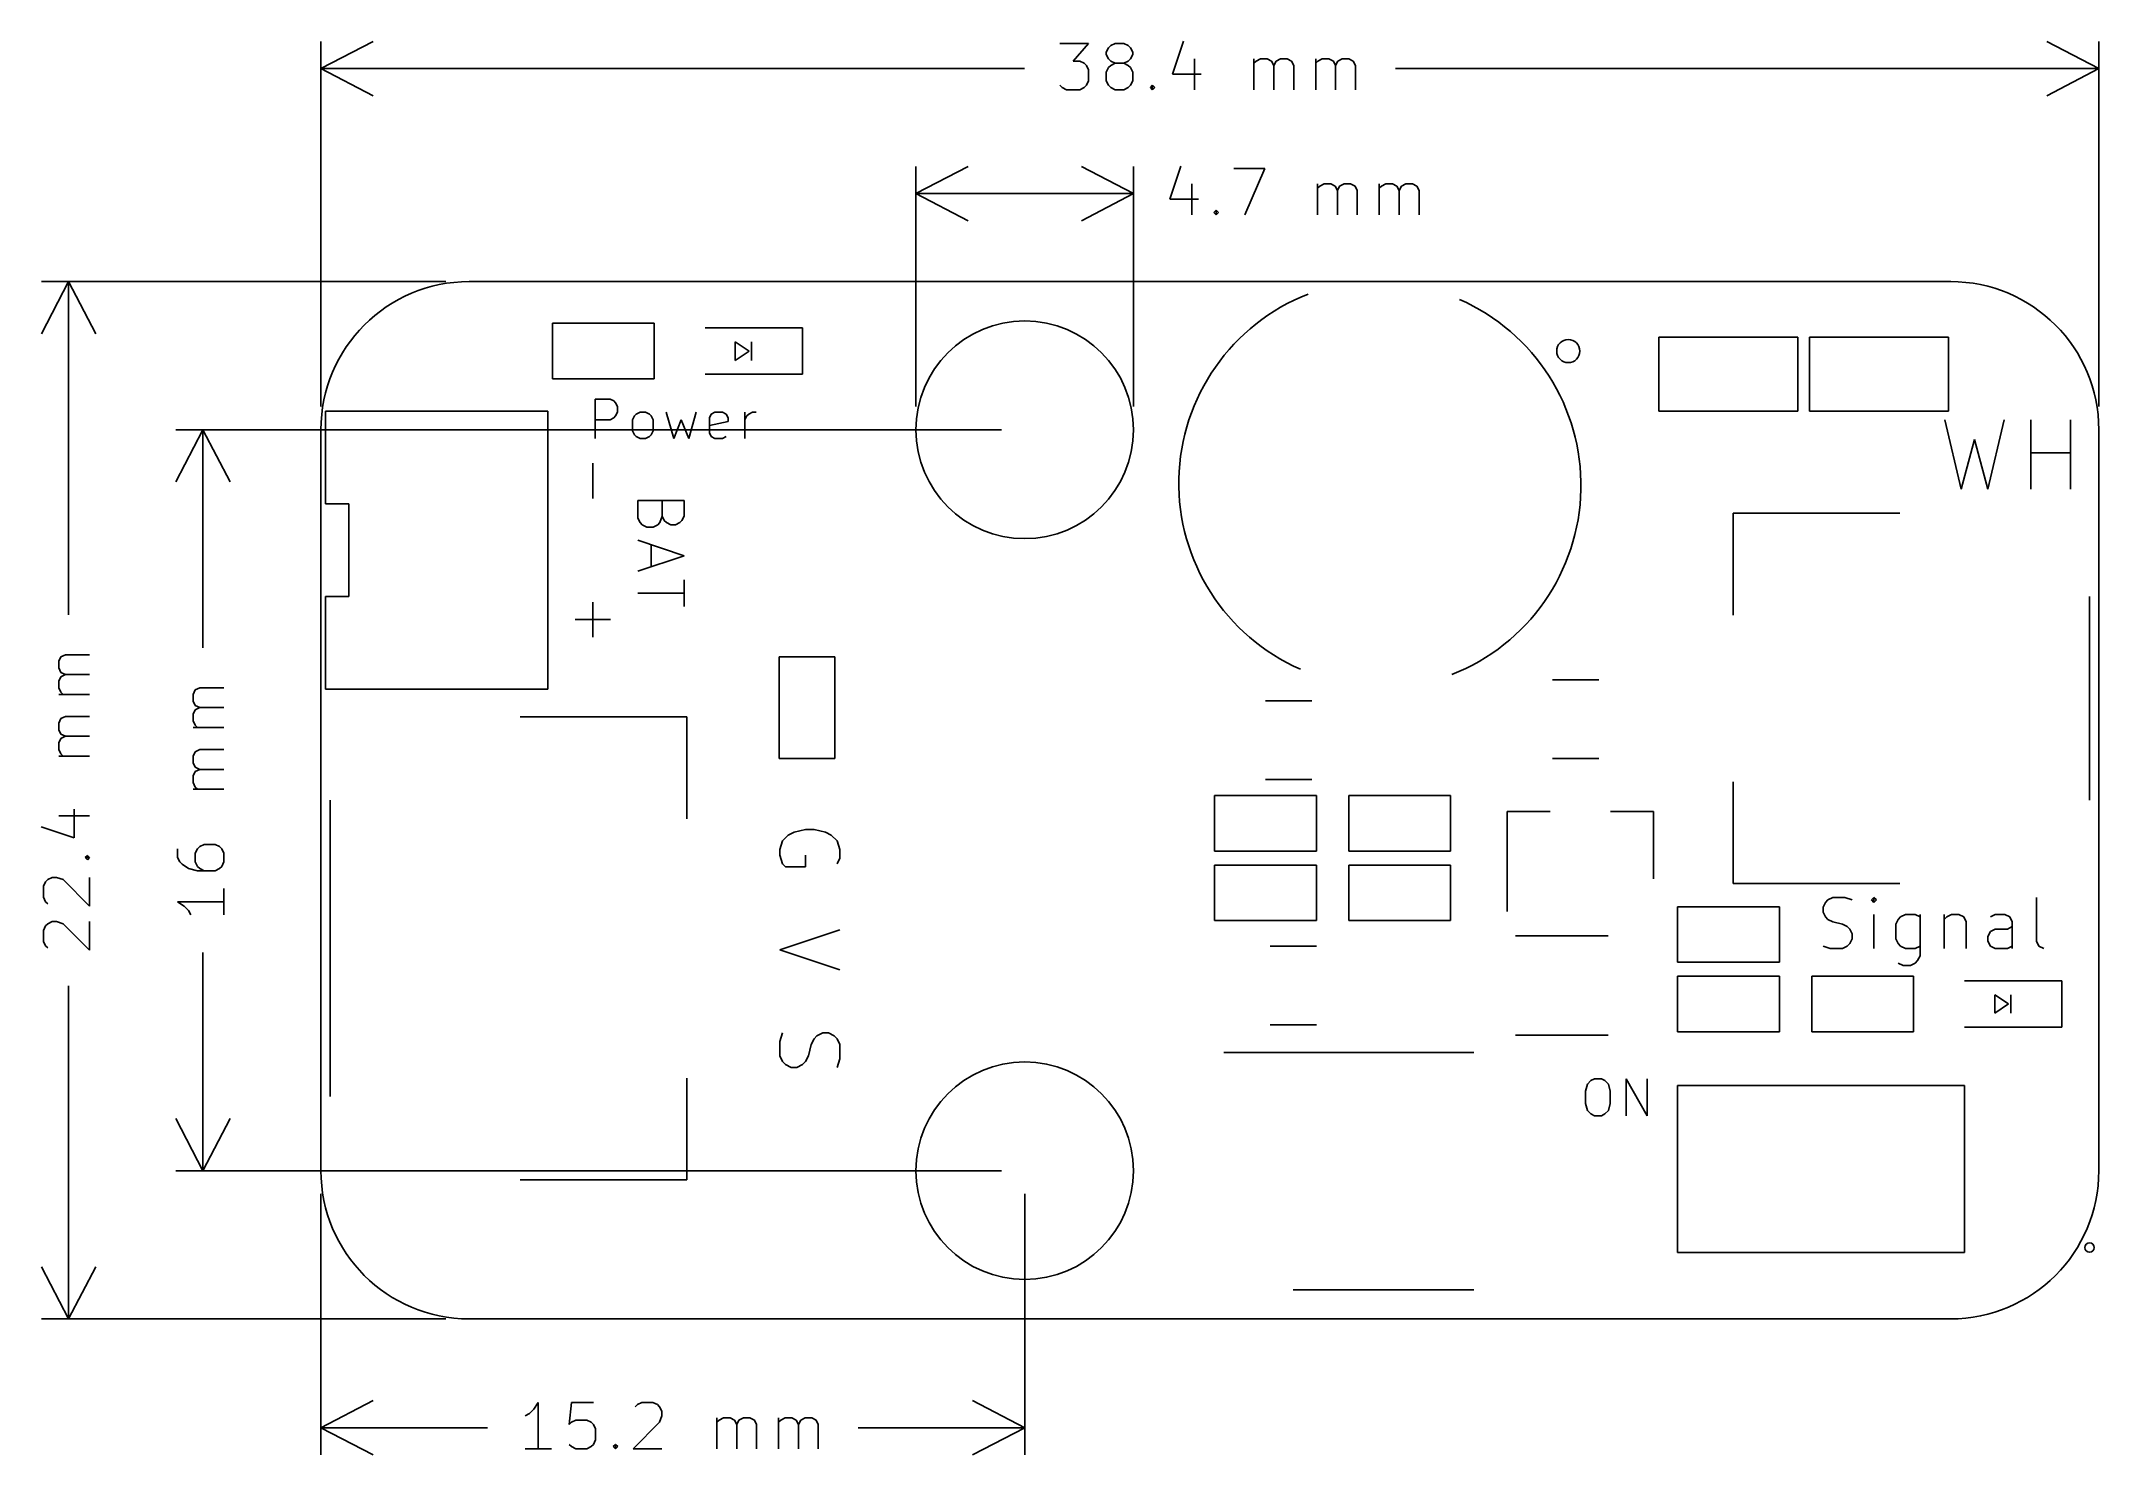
# Model space of a CAD drawing. Extents: x 133.9 to 178.3, y -121.3 to -90.8.
import ezdxf

# ---------------------------------------------------------------- set-up
doc = ezdxf.new("R2010")
doc.units = 0
doc.layers.add('BLACK', color=7, linetype='CONTINUOUS')

msp = doc.modelspace()

# ---------------------------------------------------------------- linework, layer by layer
at = {"layer": 'BLACK', "linetype": 'CONTINUOUS'}
for p, q in [((139.95, -91.35), (141.076504, -90.763579)), ((139.95, -98.65), (139.95, -90.76358)), ((155.911905, -90.804819), (156.530952, -90.804819)), ((156.530952, -90.804819), (156.197619, -91.185771)), ((156.911905, -90.995295), (156.959524, -90.900057)), ((156.911905, -91.042914), (156.911905, -90.995295)), ((156.959524, -91.138152), (156.911905, -91.042914)), ((156.959524, -90.900057), (157.007143, -90.852438)), ((157.007143, -90.852438), (157.102381, -90.804819)), ((157.102381, -90.804819), (157.292857, -90.804819)), ((157.292857, -90.804819), (157.388095, -90.852438)), ((157.388095, -90.852438), (157.435714, -90.900057)), ((157.435714, -90.900057), (157.483333, -90.995295)), ((157.483333, -91.042914), (157.435714, -91.138152)), ((157.483333, -90.995295), (157.483333, -91.042914)), ((158.578571, -90.7572), (158.340476, -91.471485)), ((178.35, -91.35), (177.223496, -90.763579)), ((178.35, -98.65), (178.35, -90.76358)), ((139.95, -91.35), (155.144048, -91.35)), ((139.95, -91.35), (141.076504, -91.936421)), ((156.197619, -91.185771), (156.340476, -91.185771)), ((156.340476, -91.185771), (156.435714, -91.23339)), ((156.435714, -91.23339), (156.483333, -91.281009)), ((156.483333, -91.281009), (156.530952, -91.376247)), ((156.530952, -91.376247), (156.530952, -91.614342)), ((156.959524, -91.328628), (156.911905, -91.423866)), ((156.911905, -91.423866), (156.911905, -91.614342)), ((157.007143, -91.185771), (156.959524, -91.138152)), ((157.007143, -91.281009), (156.959524, -91.328628)), ((157.102381, -91.23339), (157.007143, -91.185771)), ((157.102381, -91.23339), (157.007143, -91.281009)), ((157.292857, -91.23339), (157.102381, -91.23339)), ((157.388095, -91.185771), (157.292857, -91.23339)), ((157.388095, -91.281009), (157.292857, -91.23339)), ((157.435714, -91.138152), (157.388095, -91.185771)), ((157.435714, -91.328628), (157.388095, -91.281009)), ((157.483333, -91.423866), (157.435714, -91.328628)), ((157.483333, -91.614342), (157.483333, -91.423866)), ((158.340476, -91.471485), (158.959523, -91.471485)), ((158.816666, -91.138152), (158.816666, -91.804819)), ((160.102381, -91.804819), (160.102381, -91.138152)), ((160.102381, -91.23339), (160.15, -91.185771)), ((160.15, -91.185771), (160.245238, -91.138152)), ((160.245238, -91.138152), (160.388095, -91.138152)), ((160.388095, -91.138152), (160.483333, -91.185771)), ((160.483333, -91.185771), (160.530952, -91.281009)), ((160.530952, -91.281009), (160.578571, -91.185771)), ((160.530952, -91.281009), (160.530952, -91.804819)), ((160.578571, -91.185771), (160.673809, -91.138152)), ((160.673809, -91.138152), (160.816666, -91.138152)), ((160.816666, -91.138152), (160.911905, -91.185771)), ((160.911905, -91.185771), (160.959524, -91.281009)), ((160.959524, -91.281009), (160.959524, -91.804819)), ((161.435714, -91.804819), (161.435714, -91.138152)), ((161.435714, -91.23339), (161.483333, -91.185771)), ((161.483333, -91.185771), (161.578571, -91.138152)), ((161.578571, -91.138152), (161.721428, -91.138152)), ((161.721428, -91.138152), (161.816666, -91.185771)), ((161.816666, -91.185771), (161.864285, -91.281009)), ((161.864285, -91.281009), (161.911904, -91.185771)), ((161.864285, -91.281009), (161.864285, -91.804819)), ((161.911904, -91.185771), (162.007142, -91.138152)), ((162.007142, -91.138152), (162.149999, -91.138152)), ((162.149999, -91.138152), (162.245238, -91.185771)), ((162.245238, -91.185771), (162.292857, -91.281009)), ((162.292857, -91.281009), (162.292857, -91.804819)), ((163.155952, -91.35), (178.35, -91.35)), ((178.35, -91.35), (177.223496, -91.936421)), ((155.959524, -91.7572), (155.911905, -91.70958)), ((156.054762, -91.804819), (155.959524, -91.7572)), ((156.340476, -91.804819), (156.054762, -91.804819)), ((156.435714, -91.7572), (156.340476, -91.804819)), ((156.483333, -91.70958), (156.435714, -91.7572)), ((156.530952, -91.614342), (156.483333, -91.70958)), ((156.911905, -91.614342), (156.959524, -91.70958)), ((156.959524, -91.70958), (157.007143, -91.7572)), ((157.007143, -91.7572), (157.102381, -91.804819)), ((157.102381, -91.804819), (157.292857, -91.804819)), ((157.292857, -91.804819), (157.388095, -91.7572)), ((157.388095, -91.7572), (157.435714, -91.70958)), ((157.435714, -91.70958), (157.483333, -91.614342)), ((157.864286, -91.7572), (157.911905, -91.70958)), ((157.911905, -91.804819), (157.864286, -91.7572)), ((157.911905, -91.70958), (157.959524, -91.7572)), ((157.911905, -91.70958), (157.911905, -91.804819)), ((157.959524, -91.7572), (157.911905, -91.804819)), ((152.8, -94.05), (153.926504, -93.463579)), ((152.8, -98.65), (152.8, -93.46358)), ((157.5, -94.05), (156.373496, -93.463579)), ((157.5, -98.65), (157.5, -93.46358)), ((158.52381, -93.4572), (158.285715, -94.171485)), ((159.666667, -93.504819), (160.333333, -93.504819)), ((160.333333, -93.504819), (159.904762, -94.504819)), ((152.8, -94.05), (157.470239, -94.05)), ((152.8, -94.05), (153.926504, -94.636421)), ((157.5, -94.05), (156.373496, -94.636421)), ((158.285715, -94.171485), (158.904762, -94.171485)), ((158.761905, -93.838152), (158.761905, -94.504819)), ((161.476191, -94.504819), (161.476191, -93.838152)), ((161.476191, -93.93339), (161.52381, -93.885771)), ((161.52381, -93.885771), (161.619048, -93.838152)), ((161.619048, -93.838152), (161.761905, -93.838152)), ((161.761905, -93.838152), (161.857143, -93.885771)), ((161.857143, -93.885771), (161.904762, -93.981009)), ((161.904762, -93.981009), (161.952381, -93.885771)), ((161.904762, -93.981009), (161.904762, -94.504819)), ((161.952381, -93.885771), (162.047619, -93.838152)), ((162.047619, -93.838152), (162.190476, -93.838152)), ((162.190476, -93.838152), (162.285715, -93.885771)), ((162.285715, -93.885771), (162.333334, -93.981009)), ((162.333334, -93.981009), (162.333334, -94.504819)), ((162.809524, -94.504819), (162.809524, -93.838152)), ((162.809524, -93.93339), (162.857143, -93.885771)), ((162.857143, -93.885771), (162.952381, -93.838152)), ((162.952381, -93.838152), (163.095238, -93.838152)), ((163.095238, -93.838152), (163.190476, -93.885771)), ((163.190476, -93.885771), (163.238095, -93.981009)), ((163.238095, -93.981009), (163.285714, -93.885771)), ((163.238095, -93.981009), (163.238095, -94.504819)), ((163.285714, -93.885771), (163.380952, -93.838152)), ((163.380952, -93.838152), (163.523809, -93.838152)), ((163.523809, -93.838152), (163.619048, -93.885771)), ((163.619048, -93.885771), (163.666667, -93.981009)), ((163.666667, -93.981009), (163.666667, -94.504819)), ((159.238096, -94.4572), (159.285715, -94.40958)), ((159.285715, -94.504819), (159.238096, -94.4572)), ((159.285715, -94.40958), (159.333334, -94.4572)), ((159.285715, -94.40958), (159.285715, -94.504819)), ((159.333334, -94.4572), (159.285715, -94.504819)), ((134.5, -95.95), (133.913579, -97.076504)), ((142.65, -95.95), (133.91358, -95.95)), ((134.5, -95.95), (134.5, -103.144048)), ((134.5, -95.95), (135.086421, -97.076504)), ((143.15, -95.95), (175.15, -95.95)), ((144.95, -96.85), (144.95, -98.05)), ((144.95, -96.85), (147.15, -96.85)), ((147.15, -96.85), (147.15, -98.05)), ((150.35, -96.95), (148.25, -96.95)), ((148.9, -97.65), (148.9, -97.25)), ((148.9, -97.25), (149.2, -97.45)), ((149.25, -97.65), (149.25, -97.25)), ((150.35, -97.95), (150.35, -96.95)), ((168.85, -98.75), (168.85, -97.15)), ((168.85, -97.15), (171.85, -97.15)), ((171.85, -98.75), (171.85, -97.15)), ((172.1, -97.15), (172.1, -98.75)), ((172.1, -97.15), (175.1, -97.15)), ((175.1, -97.15), (175.1, -98.75)), ((149.2, -97.45), (148.9, -97.65)), ((147.15, -98.05), (144.95, -98.05)), ((150.35, -97.95), (148.25, -97.95)), ((145.870238, -99.336987), (145.870238, -98.486987)), ((145.870238, -98.486987), (146.194048, -98.486987)), ((146.194048, -98.486987), (146.275, -98.527463)), ((146.275, -98.527463), (146.315477, -98.567939)), ((146.315477, -98.567939), (146.355953, -98.648891)), ((146.355953, -98.648891), (146.355953, -98.77032)), ((140.05, -98.75), (144.85, -98.75)), ((140.05, -98.75), (140.05, -100.75)), ((144.85, -98.75), (144.85, -104.75)), ((146.194048, -98.932225), (145.870238, -98.932225)), ((146.275, -98.891749), (146.194048, -98.932225)), ((146.315477, -98.851272), (146.275, -98.891749)), ((146.355953, -98.77032), (146.315477, -98.851272)), ((146.679762, -98.932225), (146.720238, -98.851272)), ((146.679762, -99.175082), (146.679762, -98.932225)), ((146.720238, -98.851272), (146.760715, -98.810796)), ((146.760715, -98.810796), (146.841667, -98.77032)), ((146.841667, -98.77032), (146.963096, -98.77032)), ((146.963096, -98.77032), (147.044048, -98.810796)), ((147.044048, -98.810796), (147.084524, -98.851272)), ((147.084524, -98.851272), (147.125, -98.932225)), ((147.125, -98.932225), (147.125, -99.175082)), ((147.408334, -98.77032), (147.570239, -99.336987)), ((147.570239, -99.336987), (147.732144, -98.932225)), ((147.732144, -98.932225), (147.894048, -99.336987)), ((147.894048, -99.336987), (148.055953, -98.77032)), ((148.339286, -98.891749), (148.379762, -98.810796)), ((148.339286, -99.215558), (148.339286, -98.891749)), ((148.744048, -98.972701), (148.339286, -99.053653)), ((148.379762, -98.810796), (148.460715, -98.77032)), ((148.460715, -98.77032), (148.62262, -98.77032)), ((148.62262, -98.77032), (148.703572, -98.810796)), ((148.703572, -98.810796), (148.744048, -98.891749)), ((148.744048, -98.891749), (148.744048, -98.972701)), ((149.108333, -99.336987), (149.108333, -98.77032)), ((149.108333, -98.932225), (149.14881, -98.851272)), ((149.14881, -98.851272), (149.189286, -98.810796)), ((149.189286, -98.810796), (149.270238, -98.77032)), ((149.270238, -98.77032), (149.351191, -98.77032)), ((171.85, -98.75), (168.85, -98.75)), ((175.1, -98.75), (172.1, -98.75)), ((175.021428, -98.933528), (175.378571, -100.433528)), ((175.95, -100.433528), (176.307143, -98.933528)), ((176.878571, -100.433528), (176.878571, -98.933528)), ((177.735714, -100.433528), (177.735714, -98.933528)), ((137.4, -99.15), (136.813579, -100.276504)), ((154.65, -99.15), (136.81358, -99.15)), ((137.4, -99.15), (137.4, -103.858333)), ((137.4, -99.15), (137.986421, -100.276504)), ((139.95, -99.15), (139.95, -115.15)), ((146.720238, -99.256034), (146.679762, -99.175082)), ((146.760715, -99.296511), (146.720238, -99.256034)), ((146.841667, -99.336987), (146.760715, -99.296511)), ((146.963096, -99.336987), (146.841667, -99.336987)), ((147.044048, -99.296511), (146.963096, -99.336987)), ((147.084524, -99.256034), (147.044048, -99.296511)), ((147.125, -99.175082), (147.084524, -99.256034)), ((148.379762, -99.296511), (148.339286, -99.215558)), ((148.460715, -99.336987), (148.379762, -99.296511)), ((148.62262, -99.336987), (148.460715, -99.336987)), ((148.703572, -99.296511), (148.62262, -99.336987)), ((175.378571, -100.433528), (175.664285, -99.3621)), ((175.664285, -99.3621), (175.95, -100.433528)), ((178.35, -99.15), (178.35, -115.15)), ((145.823866, -100.630951), (145.823866, -99.869047)), ((176.878571, -99.647814), (177.735714, -99.647814)), ((140.55, -100.75), (140.05, -100.75)), ((140.55, -102.75), (140.55, -100.75)), ((146.79518, -101.059523), (146.79518, -100.678571)), ((146.79518, -100.678571), (147.79518, -100.678571)), ((147.31899, -101.011904), (147.31899, -100.678571)), ((147.79518, -100.678571), (147.79518, -101.011904)), ((146.8428, -101.154761), (146.79518, -101.059523)), ((146.890419, -101.20238), (146.8428, -101.154761)), ((146.985657, -101.249999), (146.890419, -101.20238)), ((147.128514, -101.249999), (146.985657, -101.249999)), ((147.223752, -101.20238), (147.128514, -101.249999)), ((147.271371, -101.154761), (147.223752, -101.20238)), ((147.31899, -101.011904), (147.271371, -101.154761)), ((147.366609, -101.107142), (147.31899, -101.011904)), ((147.414228, -101.154761), (147.366609, -101.107142)), ((147.509466, -101.20238), (147.414228, -101.154761)), ((147.604704, -101.20238), (147.509466, -101.20238)), ((147.699942, -101.154761), (147.604704, -101.20238)), ((147.747561, -101.107142), (147.699942, -101.154761)), ((147.79518, -101.011904), (147.747561, -101.107142)), ((174.05, -100.95), (170.45, -100.95)), ((170.45, -100.95), (170.45, -103.15)), ((146.79518, -101.535714), (147.79518, -101.869047)), ((147.080895, -101.630952), (147.080895, -102.107142)), ((147.79518, -101.869047), (146.79518, -102.20238)), ((147.79518, -102.392857), (147.79518, -102.964285)), ((140.55, -102.75), (140.05, -102.75)), ((140.05, -104.75), (140.05, -102.75)), ((145.823866, -103.630951), (145.823866, -102.869047)), ((146.79518, -102.678571), (147.79518, -102.678571)), ((178.15, -102.75), (178.15, -107.15)), ((146.204819, -103.249999), (145.442914, -103.249999)), ((134.288152, -104.15), (134.335771, -104.054761)), ((134.288152, -104.292857), (134.288152, -104.15)), ((134.335771, -104.388095), (134.288152, -104.292857)), ((134.335771, -104.054761), (134.431009, -104.007142)), ((134.431009, -104.435714), (134.335771, -104.388095)), ((134.335771, -104.483333), (134.431009, -104.435714)), ((134.431009, -104.007142), (134.954819, -104.007142)), ((134.431009, -104.435714), (134.954819, -104.435714)), ((151.05, -104.05), (149.85, -104.05)), ((149.85, -106.25), (149.85, -104.05)), ((151.05, -104.05), (151.05, -106.25)), ((134.288152, -104.578571), (134.335771, -104.483333)), ((134.288152, -104.721428), (134.288152, -104.578571)), ((134.335771, -104.816666), (134.288152, -104.721428)), ((134.954819, -104.864285), (134.288152, -104.864285)), ((134.38339, -104.864285), (134.335771, -104.816666)), ((137.188152, -104.864285), (137.235771, -104.769046)), ((137.188152, -105.007142), (137.188152, -104.864285)), ((137.235771, -104.769046), (137.331009, -104.721427)), ((137.331009, -104.721427), (137.854819, -104.721427)), ((140.05, -104.75), (144.85, -104.75)), ((167.55, -104.55), (166.55, -104.55)), ((137.235771, -105.10238), (137.188152, -105.007142)), ((137.188152, -105.292856), (137.235771, -105.197618)), ((137.188152, -105.435713), (137.188152, -105.292856)), ((137.331009, -105.149999), (137.235771, -105.10238)), ((137.235771, -105.197618), (137.331009, -105.149999)), ((137.331009, -105.149999), (137.854819, -105.149999)), ((161.35, -105), (160.35, -105)), ((134.288152, -105.483333), (134.335771, -105.388094)), ((134.288152, -105.62619), (134.288152, -105.483333)), ((134.335771, -105.721428), (134.288152, -105.62619)), ((134.335771, -105.388094), (134.431009, -105.340475)), ((134.431009, -105.769047), (134.335771, -105.721428)), ((134.335771, -105.816666), (134.431009, -105.769047)), ((134.431009, -105.340475), (134.954819, -105.340475)), ((134.431009, -105.769047), (134.954819, -105.769047)), ((137.235771, -105.530951), (137.188152, -105.435713)), ((137.854819, -105.57857), (137.188152, -105.57857)), ((137.28339, -105.57857), (137.235771, -105.530951)), ((144.25, -105.35), (147.85, -105.35)), ((147.85, -105.35), (147.85, -107.55)), ((134.288152, -105.911904), (134.335771, -105.816666)), ((134.288152, -106.054761), (134.288152, -105.911904)), ((134.335771, -106.149999), (134.288152, -106.054761)), ((134.954819, -106.197618), (134.288152, -106.197618)), ((134.38339, -106.197618), (134.335771, -106.149999)), ((137.188152, -106.197618), (137.235771, -106.102379)), ((137.188152, -106.340475), (137.188152, -106.197618)), ((137.235771, -106.102379), (137.331009, -106.05476)), ((137.331009, -106.05476), (137.854819, -106.05476)), ((137.235771, -106.435713), (137.188152, -106.340475)), ((137.188152, -106.626189), (137.235771, -106.530951)), ((137.188152, -106.769046), (137.188152, -106.626189)), ((137.331009, -106.483332), (137.235771, -106.435713)), ((137.235771, -106.530951), (137.331009, -106.483332)), ((137.331009, -106.483332), (137.854819, -106.483332)), ((151.05, -106.25), (149.85, -106.25)), ((166.55, -106.25), (167.55, -106.25)), ((137.235771, -106.864284), (137.188152, -106.769046)), ((137.854819, -106.911903), (137.188152, -106.911903)), ((137.28339, -106.911903), (137.235771, -106.864284)), ((159.25, -108.25), (159.25, -107.05)), ((159.25, -107.05), (161.45, -107.05)), ((160.35, -106.7), (161.35, -106.7)), ((161.45, -108.25), (161.45, -107.05)), ((162.15, -108.25), (162.15, -107.05)), ((162.15, -107.05), (164.35, -107.05)), ((164.35, -108.25), (164.35, -107.05)), ((170.45, -108.95), (170.45, -106.75)), ((134.288152, -107.483333), (134.954819, -107.483333)), ((134.621485, -107.959523), (134.621485, -107.340476)), ((140.15, -113.55), (140.15, -107.15)), ((165.57, -107.39), (165.57, -109.55)), ((165.57, -107.39), (166.5, -107.39)), ((168.73, -107.39), (167.8, -107.39)), ((168.73, -107.39), (168.73, -108.85)), ((133.9072, -107.721428), (134.621485, -107.959523)), ((150.044709, -107.904762), (149.9209, -108.028572)), ((150.168519, -107.842857), (150.044709, -107.904762)), ((150.416138, -107.780953), (150.168519, -107.842857)), ((150.601852, -107.780953), (150.416138, -107.780953)), ((150.849471, -107.842857), (150.601852, -107.780953)), ((150.97328, -107.904762), (150.849471, -107.842857)), ((151.09709, -108.028572), (150.97328, -107.904762)), ((134.85958, -108.388094), (134.9072, -108.340475)), ((134.9072, -108.435713), (134.85958, -108.388094)), ((134.85958, -108.388094), (134.954819, -108.388094)), ((134.9072, -108.340475), (134.954819, -108.388094)), ((134.954819, -108.388094), (134.9072, -108.435713)), ((136.854819, -108.197618), (136.854819, -108.388094)), ((136.854819, -108.388094), (136.902438, -108.483332)), ((137.28339, -108.197618), (137.235771, -108.292856)), ((137.235771, -108.292856), (137.235771, -108.483332)), ((137.331009, -108.149999), (137.28339, -108.197618)), ((137.426247, -108.10238), (137.331009, -108.149999)), ((137.664342, -108.10238), (137.426247, -108.10238)), ((137.75958, -108.149999), (137.664342, -108.10238)), ((137.8072, -108.197618), (137.75958, -108.149999)), ((137.854819, -108.292856), (137.8072, -108.197618)), ((137.854819, -108.483332), (137.854819, -108.292856)), ((149.9209, -108.028572), (149.858995, -108.214286)), ((149.858995, -108.214286), (149.858995, -108.338095)), ((149.858995, -108.338095), (149.9209, -108.52381)), ((150.416138, -108.585714), (150.416138, -108.338095)), ((151.158995, -108.214286), (151.09709, -108.028572)), ((151.09709, -108.52381), (151.158995, -108.4)), ((151.158995, -108.4), (151.158995, -108.214286)), ((161.45, -108.25), (159.25, -108.25)), ((164.35, -108.25), (162.15, -108.25)), ((134.002438, -108.911904), (134.050057, -108.864285)), ((134.050057, -108.864285), (134.145295, -108.816666)), ((134.145295, -108.816666), (134.240533, -108.816666)), ((134.240533, -108.816666), (134.38339, -108.864285)), ((134.38339, -108.864285), (134.954819, -109.435713)), ((134.954819, -109.435713), (134.954819, -108.816666)), ((136.902438, -108.483332), (136.950057, -108.530951)), ((136.950057, -108.530951), (137.092914, -108.626189)), ((137.092914, -108.626189), (137.28339, -108.673808)), ((137.235771, -108.483332), (137.28339, -108.57857)), ((137.28339, -108.57857), (137.331009, -108.626189)), ((137.28339, -108.673808), (137.664342, -108.673808)), ((137.331009, -108.626189), (137.426247, -108.673808)), ((137.664342, -108.673808), (137.75958, -108.626189)), ((137.75958, -108.626189), (137.8072, -108.57857)), ((137.8072, -108.57857), (137.854819, -108.483332)), ((149.9209, -108.52381), (149.982804, -108.585714)), ((149.982804, -108.585714), (150.416138, -108.585714)), ((159.25, -108.55), (159.25, -109.75)), ((159.25, -108.55), (161.45, -108.55)), ((161.45, -108.55), (161.45, -109.75)), ((162.15, -109.75), (162.15, -108.55)), ((162.15, -108.55), (164.35, -108.55)), ((164.35, -109.75), (164.35, -108.55)), ((133.954819, -109.007142), (134.002438, -108.911904)), ((133.954819, -109.245237), (133.954819, -109.007142)), ((134.002438, -109.340475), (133.954819, -109.245237)), ((137.854819, -109.054761), (137.854819, -109.626189)), ((174.05, -108.95), (170.45, -108.95)), ((172.445238, -109.355842), (172.497619, -109.303461)), ((172.497619, -109.303461), (172.602381, -109.25108)), ((172.602381, -109.25108), (172.864286, -109.25108)), ((172.864286, -109.25108), (173.021429, -109.303461)), ((173.492857, -109.25108), (173.440476, -109.303461)), ((173.440476, -109.303461), (173.492857, -109.355842)), ((173.545238, -109.303461), (173.492857, -109.25108)), ((173.492857, -109.25108), (173.492857, -109.355842)), ((173.492857, -109.355842), (173.545238, -109.303461)), ((177.002381, -110.193938), (177.002381, -109.25108)), ((134.050057, -109.388094), (134.002438, -109.340475)), ((134.050057, -109.816666), (134.145295, -109.769047)), ((134.145295, -109.769047), (134.240533, -109.769047)), ((134.240533, -109.769047), (134.38339, -109.816666)), ((134.954819, -110.388094), (134.954819, -109.769047)), ((137.854819, -109.340475), (136.854819, -109.340475)), ((136.854819, -109.340475), (136.997676, -109.435713)), ((136.997676, -109.435713), (137.092914, -109.530951)), ((137.092914, -109.530951), (137.140533, -109.626189)), ((161.45, -109.75), (159.25, -109.75)), ((164.35, -109.75), (162.15, -109.75)), ((169.25, -110.65), (169.25, -109.45)), ((169.25, -109.45), (171.45, -109.45)), ((171.45, -110.65), (171.45, -109.45)), ((172.392857, -109.460604), (172.445238, -109.355842)), ((172.392857, -109.565366), (172.392857, -109.460604)), ((172.445238, -109.670128), (172.392857, -109.565366)), ((172.497619, -109.722509), (172.445238, -109.670128)), ((172.602381, -109.77489), (172.497619, -109.722509)), ((173.492857, -110.35108), (173.492857, -109.617747)), ((173.964286, -109.827271), (174.016667, -109.722509)), ((174.016667, -109.722509), (174.069048, -109.670128)), ((174.069048, -109.670128), (174.17381, -109.617747)), ((174.17381, -109.617747), (174.383334, -109.617747)), ((174.383334, -109.617747), (174.488096, -109.670128)), ((174.488096, -109.617747), (174.488096, -110.508223)), ((175.011905, -109.617747), (175.011905, -110.35108)), ((175.011905, -109.722509), (175.064286, -109.670128)), ((175.064286, -109.670128), (175.169048, -109.617747)), ((175.169048, -109.617747), (175.326191, -109.617747)), ((175.326191, -109.617747), (175.430953, -109.670128)), ((175.430953, -109.670128), (175.483334, -109.77489)), ((176.111905, -109.617747), (176.007143, -109.670128)), ((176.321429, -109.617747), (176.111905, -109.617747)), ((176.426191, -109.670128), (176.321429, -109.617747)), ((176.478572, -109.77489), (176.426191, -109.670128)), ((133.954819, -109.959523), (134.002438, -109.864285)), ((133.954819, -110.197618), (133.954819, -109.959523)), ((134.002438, -110.292856), (133.954819, -110.197618)), ((134.002438, -109.864285), (134.050057, -109.816666)), ((134.38339, -109.816666), (134.954819, -110.388094)), ((151.158995, -109.947619), (149.858995, -110.380952)), ((165.75, -110.08), (167.75, -110.08)), ((172.811905, -109.827271), (172.602381, -109.77489)), ((172.916667, -109.879652), (172.811905, -109.827271)), ((172.969048, -109.932033), (172.916667, -109.879652)), ((173.021429, -110.036795), (172.969048, -109.932033)), ((172.969048, -110.246319), (173.021429, -110.141557)), ((173.021429, -110.141557), (173.021429, -110.036795)), ((173.964286, -110.141557), (173.964286, -109.827271)), ((174.016667, -110.246319), (173.964286, -110.141557)), ((175.483334, -109.77489), (175.483334, -110.35108)), ((175.954762, -110.089176), (176.007143, -109.984414)), ((175.954762, -110.193938), (175.954762, -110.089176)), ((176.007143, -110.2987), (175.954762, -110.193938)), ((176.007143, -109.984414), (176.111905, -109.932033)), ((176.111905, -109.932033), (176.37381, -109.932033)), ((176.37381, -109.932033), (176.478572, -109.879652)), ((176.478572, -110.35108), (176.478572, -109.77489)), ((177.054762, -110.2987), (177.002381, -110.193938)), ((134.050057, -110.340475), (134.002438, -110.292856)), ((137.4, -110.441666), (137.4, -115.15)), ((149.858995, -110.380952), (151.158995, -110.814286)), ((161.45, -110.3), (160.45, -110.3)), ((171.45, -110.65), (169.25, -110.65)), ((172.392857, -110.2987), (172.55, -110.35108)), ((172.55, -110.35108), (172.811905, -110.35108)), ((172.811905, -110.35108), (172.916667, -110.2987)), ((172.916667, -110.2987), (172.969048, -110.246319)), ((174.069048, -110.2987), (174.016667, -110.246319)), ((174.17381, -110.35108), (174.069048, -110.2987)), ((174.383334, -110.35108), (174.17381, -110.35108)), ((174.488096, -110.2987), (174.383334, -110.35108)), ((174.435715, -110.612985), (174.383334, -110.665366)), ((174.488096, -110.508223), (174.435715, -110.612985)), ((176.111905, -110.35108), (176.007143, -110.2987)), ((176.37381, -110.35108), (176.111905, -110.35108)), ((176.478572, -110.2987), (176.37381, -110.35108)), ((177.159524, -110.35108), (177.054762, -110.2987)), ((169.25, -112.15), (169.25, -110.95)), ((169.25, -110.95), (171.45, -110.95)), ((171.45, -112.15), (171.45, -110.95)), ((172.15, -110.95), (172.15, -112.15)), ((172.15, -110.95), (174.35, -110.95)), ((174.121429, -110.717747), (174.016667, -110.665366)), ((174.278572, -110.717747), (174.121429, -110.717747)), ((174.383334, -110.665366), (174.278572, -110.717747)), ((174.35, -110.95), (174.35, -112.15)), ((177.55, -111.05), (175.45, -111.05)), ((177.55, -112.05), (177.55, -111.05)), ((134.5, -111.155952), (134.5, -118.35)), ((176.1, -111.75), (176.1, -111.35)), ((176.1, -111.35), (176.4, -111.55)), ((176.4, -111.55), (176.1, -111.75)), ((176.45, -111.75), (176.45, -111.35)), ((149.9209, -112.176191), (149.858995, -112.361905)), ((149.858995, -112.361905), (149.858995, -112.671429)), ((150.478042, -112.671429), (150.539947, -112.42381)), ((150.539947, -112.42381), (150.601852, -112.3)), ((150.601852, -112.3), (150.663757, -112.238095)), ((150.663757, -112.238095), (150.787566, -112.176191)), ((150.787566, -112.176191), (150.911376, -112.176191)), ((150.911376, -112.176191), (151.035185, -112.238095)), ((151.035185, -112.238095), (151.09709, -112.3)), ((151.09709, -112.3), (151.158995, -112.42381)), ((151.158995, -112.42381), (151.158995, -112.733333)), ((160.45, -112), (161.45, -112)), ((167.75, -112.22), (165.75, -112.22)), ((171.45, -112.15), (169.25, -112.15)), ((174.35, -112.15), (172.15, -112.15)), ((177.55, -112.05), (175.45, -112.05)), ((149.858995, -112.671429), (149.9209, -112.795238)), ((149.9209, -112.795238), (149.982804, -112.857143)), ((149.982804, -112.857143), (150.106614, -112.919048)), ((150.230423, -112.919048), (150.354233, -112.857143)), ((150.354233, -112.857143), (150.416138, -112.795238)), ((150.416138, -112.795238), (150.478042, -112.671429)), ((151.158995, -112.733333), (151.09709, -112.919048)), ((162.9, -112.6), (159.45, -112.6)), ((162.9, -112.6), (164.85, -112.6)), ((147.85, -115.35), (147.85, -113.15)), ((150.106614, -112.919048), (150.230423, -112.919048)), ((167.264285, -113.430521), (167.302381, -113.27814)), ((167.302381, -113.27814), (167.378571, -113.20195)), ((167.378571, -113.20195), (167.454762, -113.163855)), ((167.454762, -113.163855), (167.607143, -113.163855)), ((167.607143, -113.163855), (167.683333, -113.20195)), ((167.683333, -113.20195), (167.759524, -113.27814)), ((167.759524, -113.27814), (167.797619, -113.430521)), ((168.140476, -113.963855), (168.140476, -113.163855)), ((168.140476, -113.163855), (168.597619, -113.963855)), ((168.597619, -113.963855), (168.597619, -113.163855)), ((169.25, -116.92), (169.25, -113.31)), ((169.25, -113.31), (175.45, -113.31)), ((175.45, -113.31), (175.45, -116.92)), ((167.264285, -113.697188), (167.264285, -113.430521)), ((167.302381, -113.849569), (167.264285, -113.697188)), ((167.797619, -113.697188), (167.759524, -113.849569)), ((167.797619, -113.430521), (167.797619, -113.697188)), ((137.4, -115.15), (136.813579, -114.023496)), ((137.4, -115.15), (137.986421, -114.023496)), ((167.378571, -113.92576), (167.302381, -113.849569)), ((167.454762, -113.963855), (167.378571, -113.92576)), ((167.607143, -113.963855), (167.454762, -113.963855)), ((167.683333, -113.92576), (167.607143, -113.963855)), ((167.759524, -113.849569), (167.683333, -113.92576)), ((154.65, -115.15), (136.81358, -115.15)), ((144.25, -115.35), (147.85, -115.35)), ((139.95, -115.65), (139.95, -121.28642)), ((155.15, -115.65), (155.15, -121.28642)), ((134.5, -118.35), (133.913579, -117.223496)), ((134.5, -118.35), (135.086421, -117.223496)), ((175.45, -116.92), (169.25, -116.92)), ((162.9, -117.72), (160.95, -117.72)), ((162.9, -117.72), (164.85, -117.72)), ((142.65, -118.35), (133.91358, -118.35)), ((143.15, -118.35), (175.15, -118.35)), ((139.95, -120.7), (141.076504, -120.113579)), ((144.454762, -120.392914), (144.359524, -120.440533)), ((144.55, -120.297676), (144.454762, -120.392914)), ((144.645238, -120.154819), (144.55, -120.297676)), ((144.645238, -121.154819), (144.645238, -120.154819)), ((145.359524, -120.154819), (145.311905, -120.631009)), ((145.835714, -120.154819), (145.359524, -120.154819)), ((146.740476, -120.250057), (146.788095, -120.202438)), ((146.788095, -120.202438), (146.883333, -120.154819)), ((146.883333, -120.154819), (147.121428, -120.154819)), ((147.121428, -120.154819), (147.216666, -120.202438)), ((147.216666, -120.202438), (147.264285, -120.250057)), ((147.264285, -120.250057), (147.311904, -120.345295)), ((147.311904, -120.345295), (147.311904, -120.440533)), ((155.15, -120.7), (154.023496, -120.113579)), ((143.544048, -120.7), (139.95, -120.7)), ((139.95, -120.7), (141.076504, -121.286421)), ((145.311905, -120.631009), (145.359524, -120.58339)), ((145.359524, -120.58339), (145.454762, -120.535771)), ((145.454762, -120.535771), (145.692857, -120.535771)), ((145.692857, -120.535771), (145.788095, -120.58339)), ((145.788095, -120.58339), (145.835714, -120.631009)), ((145.835714, -120.631009), (145.883333, -120.726247)), ((145.883333, -120.726247), (145.883333, -120.964342)), ((147.264285, -120.58339), (146.692857, -121.154819)), ((147.311904, -120.440533), (147.264285, -120.58339)), ((148.502381, -121.154819), (148.502381, -120.488152)), ((148.502381, -120.58339), (148.55, -120.535771)), ((148.55, -120.535771), (148.645238, -120.488152)), ((148.645238, -120.488152), (148.788095, -120.488152)), ((148.788095, -120.488152), (148.883333, -120.535771)), ((148.883333, -120.535771), (148.930952, -120.631009)), ((148.930952, -120.631009), (148.978571, -120.535771)), ((148.930952, -120.631009), (148.930952, -121.154819)), ((148.978571, -120.535771), (149.073809, -120.488152)), ((149.073809, -120.488152), (149.216666, -120.488152)), ((149.216666, -120.488152), (149.311905, -120.535771)), ((149.311905, -120.535771), (149.359524, -120.631009)), ((149.359524, -120.631009), (149.359524, -121.154819)), ((149.835714, -121.154819), (149.835714, -120.488152)), ((149.835714, -120.58339), (149.883333, -120.535771)), ((149.883333, -120.535771), (149.978571, -120.488152)), ((149.978571, -120.488152), (150.121428, -120.488152)), ((150.121428, -120.488152), (150.216666, -120.535771)), ((150.216666, -120.535771), (150.264285, -120.631009)), ((150.264285, -120.631009), (150.311904, -120.535771)), ((150.264285, -120.631009), (150.264285, -121.154819)), ((150.311904, -120.535771), (150.407142, -120.488152)), ((150.407142, -120.488152), (150.549999, -120.488152)), ((150.549999, -120.488152), (150.645238, -120.535771)), ((150.645238, -120.535771), (150.692857, -120.631009)), ((150.692857, -120.631009), (150.692857, -121.154819)), ((155.15, -120.7), (151.555952, -120.7)), ((155.15, -120.7), (154.023496, -121.286421)), ((144.930952, -121.154819), (144.359524, -121.154819)), ((145.359524, -121.1072), (145.311905, -121.05958)), ((145.454762, -121.154819), (145.359524, -121.1072)), ((145.692857, -121.154819), (145.454762, -121.154819)), ((145.788095, -121.1072), (145.692857, -121.154819)), ((145.835714, -121.05958), (145.788095, -121.1072)), ((145.883333, -120.964342), (145.835714, -121.05958)), ((146.264286, -121.1072), (146.311905, -121.05958)), ((146.311905, -121.154819), (146.264286, -121.1072)), ((146.311905, -121.05958), (146.359524, -121.1072)), ((146.311905, -121.05958), (146.311905, -121.154819)), ((146.359524, -121.1072), (146.311905, -121.154819)), ((146.692857, -121.154819), (147.311904, -121.154819))]:
    msp.add_line(p, q, dxfattribs=at)
at = {"layer": 'BLACK'}
for centre, radius in [((155.15, -99.15), 2.35), ((166.89, -97.45), 0.2499), ((155.15, -115.15), 2.35), ((178.15, -116.81), 0.1)]:
    msp.add_circle(centre, radius, dxfattribs=at)
for centre, radius, start, end in [((143.15, -99.15), 3.2, 90, 180), ((175.15, -99.15), 3.2, 0, 90), ((162.863006, -100.304859), 4.384489, -248.6953, -113.6567709), ((162.779955, -100.349966), 4.384516, -68.6934891, 66.3399751), ((143.15, -115.15), 3.2, -180, -90), ((175.15, -115.15), 3.2, -90, 0)]:
    msp.add_arc(centre, radius, start, end, dxfattribs=at)

doc.saveas('drawing.dxf')
